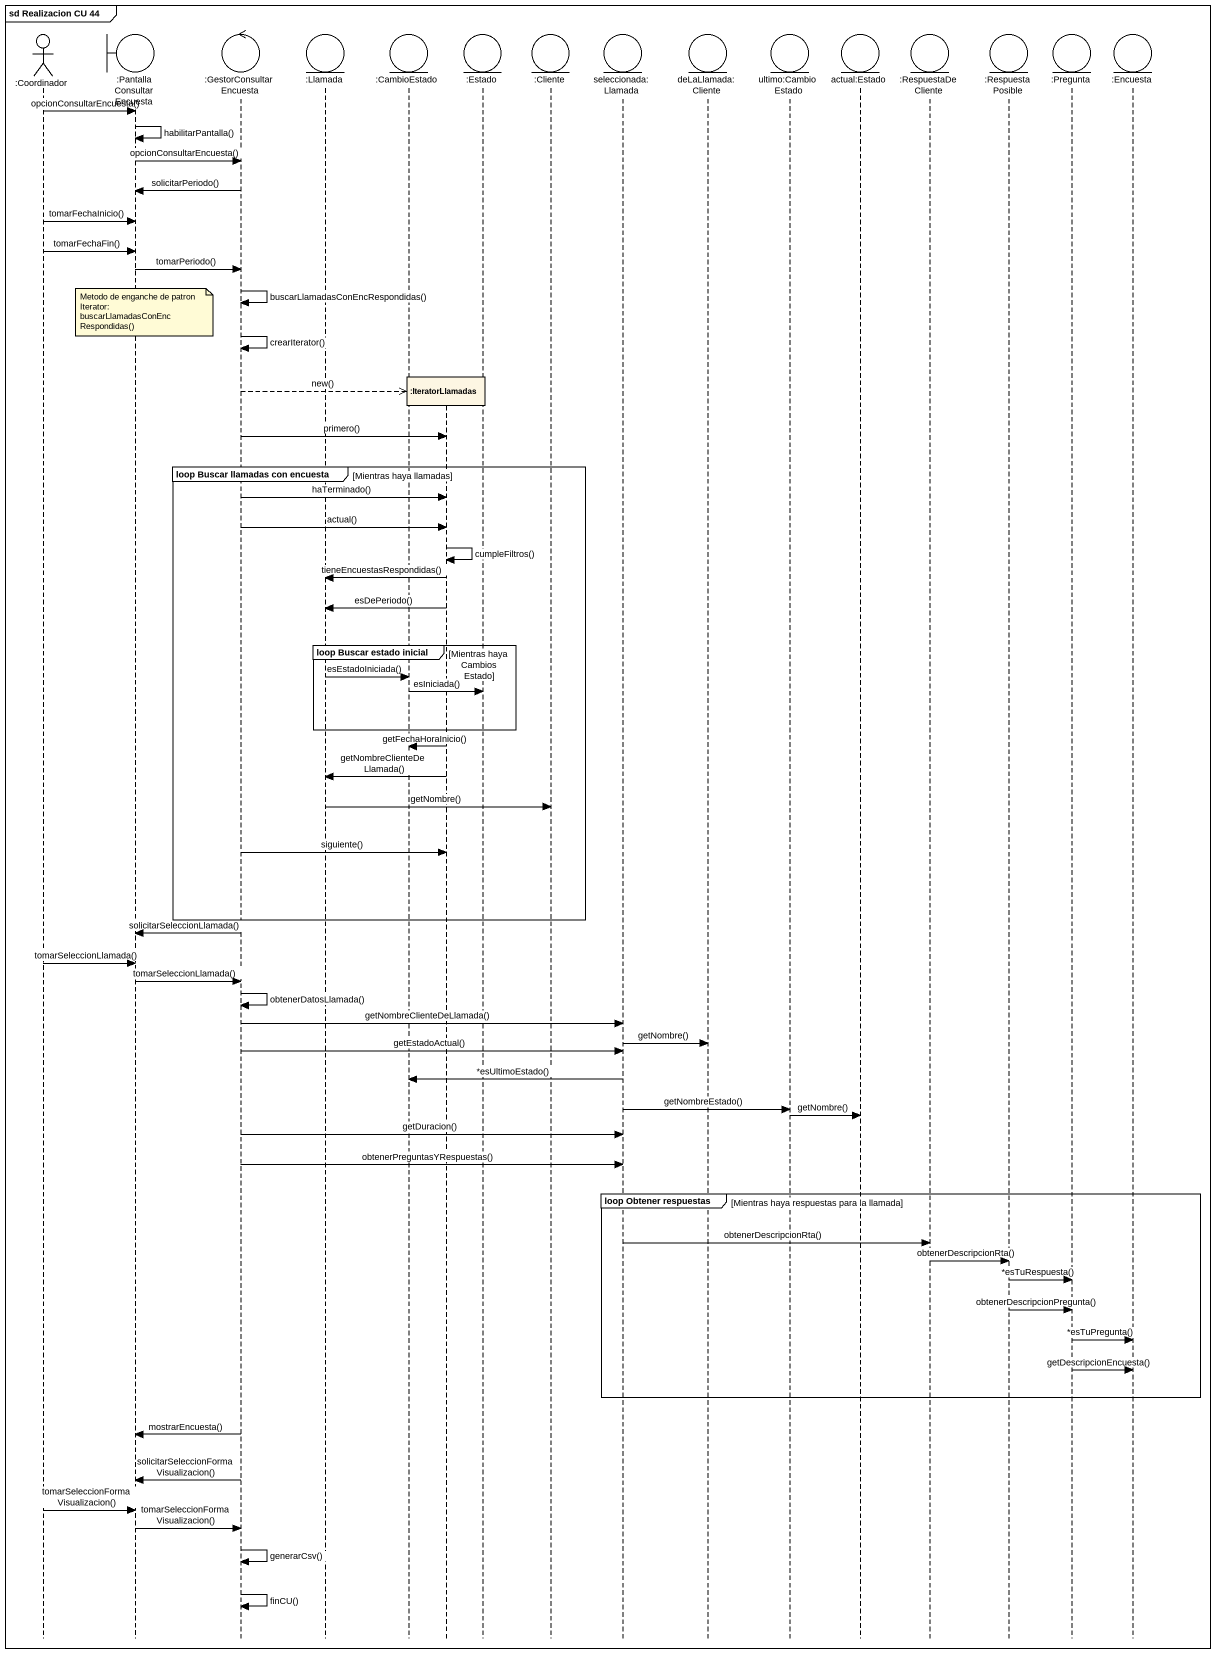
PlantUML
@startuml
mainframe sd Realizacion CU 44
hide footbox
actor ":Coordinador" as Coordinador
boundary ":PantallaConsultarEncuesta" as PantallaConsultarEncuesta
control ":GestorConsultarEncuesta" as GestorConsultarEncuesta
entity ":Llamada" as Llamada
entity ":CambioEstado" as CambioEstado
participant ":IteratorLlamadas" as IteratorLlamadas
entity ":Estado" as Estado
entity ":Cliente" as Cliente
entity "seleccionada:Llamada" as seleccionada_Llamada
entity "deLaLlamada:Cliente" as deLaLlamada_Cliente
entity "ultimo:CambioEstado" as ultimo_CambioEstado
entity "actual:Estado" as actual_Estado
entity ":RespuestaDeCliente" as RespuestaDeCliente
entity ":RespuestaPosible" as RespuestaPosible
entity ":Pregunta" as Pregunta
entity ":Encuesta" as Encuesta

Coordinador -> PantallaConsultarEncuesta : opcionConsultarEncuesta()
PantallaConsultarEncuesta -> PantallaConsultarEncuesta : habilitarPantalla()
PantallaConsultarEncuesta -> GestorConsultarEncuesta : opcionConsultarEncuesta()
GestorConsultarEncuesta -> PantallaConsultarEncuesta : solicitarPeriodo()
Coordinador -> PantallaConsultarEncuesta : tomarFechaInicio()
Coordinador -> PantallaConsultarEncuesta : tomarFechaFin()
PantallaConsultarEncuesta -> GestorConsultarEncuesta : tomarPeriodo()
GestorConsultarEncuesta -> GestorConsultarEncuesta : buscarLlamadasConEncRespondidas()
note over PantallaConsultarEncuesta : Metodo de enganche de patron Iterator: buscarLlamadasConEncRespondidas()
GestorConsultarEncuesta -> GestorConsultarEncuesta : crearIterator()
GestorConsultarEncuesta -->> IteratorLlamadas ** : new()
GestorConsultarEncuesta -> IteratorLlamadas : primero()
group loop Buscar llamadas con encuesta [Mientras haya llamadas]
  GestorConsultarEncuesta -> IteratorLlamadas : haTerminado()
  GestorConsultarEncuesta -> IteratorLlamadas : actual()
  IteratorLlamadas -> IteratorLlamadas : cumpleFiltros()
  IteratorLlamadas -> Llamada : tieneEncuestasRespondidas()
  IteratorLlamadas -> Llamada : esDePeriodo()
  group loop Buscar estado inicial [Mientras haya Cambios Estado]
    Llamada -> CambioEstado : esEstadoIniciada()
    CambioEstado -> Estado : esIniciada()
  end
  IteratorLlamadas -> CambioEstado : getFechaHoraInicio()
  IteratorLlamadas -> Llamada : getNombreClienteDeLlamada()
  Llamada -> Cliente : getNombre()
  GestorConsultarEncuesta -> IteratorLlamadas : siguiente()
end
GestorConsultarEncuesta -> PantallaConsultarEncuesta : solicitarSeleccionLlamada()
Coordinador -> PantallaConsultarEncuesta : tomarSeleccionLlamada()
PantallaConsultarEncuesta -> GestorConsultarEncuesta : tomarSeleccionLlamada()
GestorConsultarEncuesta -> GestorConsultarEncuesta : obtenerDatosLlamada()
GestorConsultarEncuesta -> seleccionada_Llamada : getNombreClienteDeLlamada()
seleccionada_Llamada -> deLaLlamada_Cliente : getNombre()
GestorConsultarEncuesta -> seleccionada_Llamada : getEstadoActual()
seleccionada_Llamada -> CambioEstado : *esUltimoEstado()
seleccionada_Llamada -> ultimo_CambioEstado : getNombreEstado()
ultimo_CambioEstado -> actual_Estado : getNombre()
GestorConsultarEncuesta -> seleccionada_Llamada : getDuracion()
GestorConsultarEncuesta -> seleccionada_Llamada : obtenerPreguntasYRespuestas()
group loop Obtener respuestas [Mientras haya respuestas para la llamada]
  seleccionada_Llamada -> RespuestaDeCliente : obtenerDescripcionRta()
  RespuestaDeCliente -> RespuestaPosible : obtenerDescripcionRta()
  RespuestaPosible -> Pregunta : *esTuRespuesta()
  RespuestaPosible -> Pregunta : obtenerDescripcionPregunta()
  Pregunta -> Encuesta : *esTuPregunta()
  Pregunta -> Encuesta : getDescripcionEncuesta()
end
GestorConsultarEncuesta -> PantallaConsultarEncuesta : mostrarEncuesta()
GestorConsultarEncuesta -> PantallaConsultarEncuesta : solicitarSeleccionFormaVisualizacion()
Coordinador -> PantallaConsultarEncuesta : tomarSeleccionFormaVisualizacion()
PantallaConsultarEncuesta -> GestorConsultarEncuesta : tomarSeleccionFormaVisualizacion()
GestorConsultarEncuesta -> GestorConsultarEncuesta : generarCsv()
GestorConsultarEncuesta -> GestorConsultarEncuesta : finCU()
@enduml
